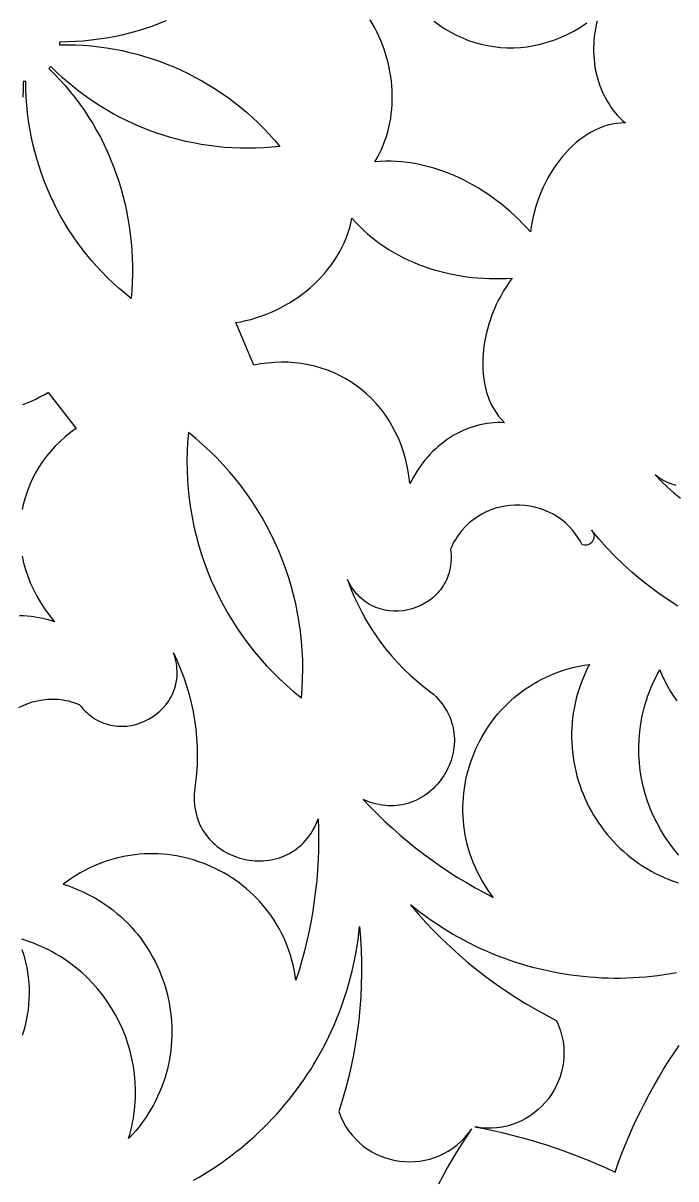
# Model space of a CAD drawing. Extents: x -570 to 570, y -425 to 425.
# Drawn here: x 0 to 50, y -86.9 to 1.6 of the extents above; entities that cross this region are included whole.
import ezdxf

# ---------------------------------------------------------------- set-up
doc = ezdxf.new("R2010")
doc.units = 0
doc.layers.add('LAYER_1', color=18, linetype='CONTINUOUS')

msp = doc.modelspace()

# ---------------------------------------------------------------- linework, layer by layer
at = {"layer": 'LAYER_1'}
for points in [[(10.968, 1.816), (10.417, 1.595), (9.859, 1.389), (9.295, 1.199), (8.726, 1.024), (8.151, 0.866), (7.571, 0.724), (6.987, 0.598), (6.398, 0.488), (5.806, 0.396), (5.21, 0.319), (4.61, 0.26), (4.008, 0.218), (3.403, 0.193), (2.797, 0.186), (2.801, 0.082), (2.797, -0.021), (3.403, -0.018), (4.008, -0.032), (4.611, -0.063), (5.211, -0.111), (5.808, -0.176), (6.402, -0.257), (6.993, -0.355), (7.58, -0.47), (8.163, -0.601), (8.742, -0.748), (9.315, -0.911), (9.884, -1.09), (10.447, -1.285), (11.005, -1.495), (11.556, -1.721), (12.101, -1.963), (12.639, -2.219), (13.17, -2.491), (13.693, -2.777), (14.209, -3.079), (14.717, -3.395), (15.216, -3.725), (15.707, -4.07), (16.188, -4.43), (16.66, -4.803), (17.122, -5.191), (17.574, -5.592), (18.015, -6.007), (18.446, -6.436), (18.866, -6.878), (19.274, -7.333), (19.67, -7.802), (19.06, -7.865), (18.451, -7.91), (17.842, -7.938), (17.235, -7.948), (16.629, -7.941), (16.026, -7.916), (15.424, -7.875), (14.826, -7.816), (14.23, -7.741), (13.637, -7.649), (13.049, -7.541), (12.464, -7.416), (11.883, -7.275), (11.307, -7.118), (10.736, -6.945), (10.171, -6.756), (9.611, -6.551), (9.057, -6.331), (8.51, -6.095), (7.969, -5.844), (7.435, -5.578), (6.909, -5.297), (6.39, -5.001), (5.879, -4.69), (5.377, -4.365), (4.883, -4.025), (4.399, -3.67), (3.923, -3.302), (3.458, -2.919), (3.003, -2.523), (2.558, -2.112), (2.123, -1.688), (2.054, -1.766), (1.979, -1.837), (2.41, -2.264), (2.827, -2.703), (3.23, -3.152), (3.618, -3.612), (3.991, -4.083), (4.35, -4.563), (4.694, -5.053), (5.023, -5.552), (5.338, -6.061), (5.637, -6.578), (5.922, -7.103), (6.191, -7.636), (6.445, -8.176), (6.684, -8.724), (6.908, -9.279), (7.116, -9.841), (7.309, -10.409), (7.486, -10.982), (7.648, -11.562), (7.793, -12.146), (7.923, -12.735), (8.037, -13.329), (8.135, -13.928), (8.217, -14.53), (8.283, -15.135), (8.333, -15.744), (8.367, -16.356), (8.384, -16.97), (8.384, -17.587), (8.369, -18.205), (8.336, -18.825), (8.287, -19.446), (7.814, -19.068), (7.354, -18.678), (6.907, -18.275), (6.472, -17.86), (6.051, -17.433), (5.643, -16.996), (5.248, -16.547), (4.867, -16.088), (4.5, -15.619), (4.146, -15.141), (3.807, -14.652), (3.482, -14.155), (3.171, -13.649), (2.875, -13.134), (2.593, -12.611), (2.326, -12.081), (2.074, -11.543), (1.838, -10.998), (1.617, -10.447), (1.411, -9.889), (1.221, -9.325), (1.046, -8.755), (0.888, -8.181), (0.746, -7.601), (0.62, -7.017), (0.51, -6.428), (0.417, -5.835), (0.341, -5.239), (0.282, -4.64), (0.24, -4.038), (0.215, -3.433), (0.208, -2.826), (0.104, -2.831), (0.001, -2.827), (0.004, -3.433), (-0.01, -4.038)], [(43.991, 1.797), (43.921, 1.498), (43.861, 1.199), (43.812, 0.9), (43.772, 0.602), (43.744, 0.304), (43.725, 0.008), (43.716, -0.287), (43.718, -0.581), (43.73, -0.872), (43.751, -1.161), (43.782, -1.448), (43.823, -1.731), (43.874, -2.012), (43.934, -2.289), (44.004, -2.562), (44.084, -2.832), (44.172, -3.096), (44.27, -3.356), (44.378, -3.612), (44.494, -3.861), (44.62, -4.106), (44.755, -4.344), (44.898, -4.576), (45.051, -4.802), (45.213, -5.02), (45.383, -5.232), (45.562, -5.436), (45.749, -5.633), (45.945, -5.821), (46.15, -6.002), (45.808, -6.011), (45.47, -6.044), (45.135, -6.101), (44.805, -6.18), (44.479, -6.282), (44.159, -6.404), (43.843, -6.547), (43.534, -6.709), (43.231, -6.889), (42.934, -7.088), (42.644, -7.303), (42.362, -7.535), (42.087, -7.782), (41.821, -8.043), (41.563, -8.319), (41.314, -8.607), (41.075, -8.908), (40.846, -9.22), (40.626, -9.542), (40.418, -9.875), (40.22, -10.216), (40.034, -10.566), (39.859, -10.923), (39.697, -11.286), (39.547, -11.656), (39.411, -12.03), (39.287, -12.409), (39.178, -12.79), (39.083, -13.175), (39.002, -13.561), (38.937, -13.948), (38.887, -14.336), (38.586, -14.011), (38.279, -13.694), (37.965, -13.384), (37.646, -13.084), (37.321, -12.791), (36.99, -12.508), (36.654, -12.233), (36.312, -11.968), (35.966, -11.712), (35.614, -11.466), (35.258, -11.23), (34.896, -11.004), (34.531, -10.789), (34.161, -10.584), (33.787, -10.39), (33.408, -10.207), (33.027, -10.035), (32.641, -9.875), (32.252, -9.727), (31.86, -9.591), (31.464, -9.467), (31.066, -9.355), (30.665, -9.257), (30.261, -9.171), (29.854, -9.098), (29.446, -9.039), (29.035, -8.993), (28.622, -8.962), (28.208, -8.944), (27.792, -8.941), (27.374, -8.952), (26.955, -8.978), (27.138, -8.668), (27.307, -8.352), (27.462, -8.031), (27.603, -7.704), (27.731, -7.373), (27.845, -7.037), (27.945, -6.697), (28.033, -6.354), (28.107, -6.007), (28.169, -5.658), (28.217, -5.307), (28.254, -4.953), (28.278, -4.598), (28.29, -4.242), (28.29, -3.886), (28.277, -3.529), (28.254, -3.172), (28.219, -2.815), (28.172, -2.46), (28.114, -2.106), (28.045, -1.753), (27.966, -1.403), (27.875, -1.055), (27.774, -0.71), (27.663, -0.368), (27.542, -0.031), (27.41, 0.303), (27.269, 0.632), (27.118, 0.957), (26.957, 1.275), (26.787, 1.589), (26.608, 1.896)], [(31.498, 1.777), (31.907, 1.475), (32.33, 1.195), (32.765, 0.94), (33.211, 0.707), (33.668, 0.499), (34.134, 0.316), (34.609, 0.157), (35.092, 0.024), (35.583, -0.084), (36.079, -0.165), (36.58, -0.22), (37.087, -0.249), (37.596, -0.25), (38.109, -0.223), (38.623, -0.168), (39.139, -0.085), (39.655, 0.026), (40.17, 0.167), (40.683, 0.338), (41.194, 0.538), (41.702, 0.769), (42.206, 1.031), (42.705, 1.323), (43.198, 1.648)], [(-0.015, -27.572), (0.319, -27.44), (0.648, -27.299), (0.973, -27.148), (1.291, -26.987), (1.605, -26.817), (1.912, -26.638), (4.065, -29.392), (3.633, -29.705), (3.223, -30.037), (2.833, -30.386), (2.464, -30.751), (2.117, -31.132), (1.793, -31.528), (1.49, -31.937), (1.211, -32.36), (0.955, -32.795), (0.723, -33.241), (0.515, -33.698), (0.332, -34.164), (0.173, -34.639), (0.04, -35.122), (-0.068, -35.612)], [(50.047, -33.756), (49.882, -33.712), (49.716, -33.661), (49.551, -33.602), (49.386, -33.534), (49.223, -33.458), (49.06, -33.373), (48.899, -33.28), (48.739, -33.178), (48.581, -33.067), (48.424, -32.947), (48.891, -33.425), (49.372, -33.884), (49.866, -34.324), (50.373, -34.746)], [(50.163, -43.005), (49.428, -42.531), (48.708, -42.032), (48.003, -41.509), (47.314, -40.961), (46.642, -40.389), (45.988, -39.793), (45.352, -39.174), (44.734, -38.532), (44.136, -37.866), (43.558, -37.178), (43.639, -37.279), (43.696, -37.385), (43.733, -37.495), (43.749, -37.606), (43.746, -37.716), (43.726, -37.824), (43.69, -37.927), (43.638, -38.023), (43.573, -38.11), (43.495, -38.187), (43.406, -38.25), (43.307, -38.299), (43.2, -38.332), (43.085, -38.345), (42.964, -38.338), (42.838, -38.308), (42.735, -38.114), (42.627, -37.926), (42.513, -37.745), (42.393, -37.57), (42.14, -37.24), (41.867, -36.935), (41.578, -36.656), (41.273, -36.402), (40.954, -36.174), (40.622, -35.972), (40.279, -35.795), (39.927, -35.643), (39.566, -35.517), (39.199, -35.416), (38.826, -35.34), (38.45, -35.289), (38.071, -35.264), (37.692, -35.263), (37.314, -35.288), (36.938, -35.338), (36.565, -35.412), (36.198, -35.512), (35.838, -35.636), (35.486, -35.785), (35.144, -35.959), (34.813, -36.158), (34.495, -36.381), (34.191, -36.629), (33.903, -36.902), (33.632, -37.199), (33.38, -37.52), (33.262, -37.69), (33.148, -37.866), (33.041, -38.048), (32.938, -38.237), (32.842, -38.431), (32.751, -38.631), (32.778, -38.851), (32.793, -39.067), (32.799, -39.278), (32.795, -39.485), (32.782, -39.688), (32.759, -39.886), (32.728, -40.08), (32.688, -40.269), (32.639, -40.453), (32.582, -40.633), (32.517, -40.807), (32.445, -40.977), (32.365, -41.141), (32.279, -41.301), (32.185, -41.455), (32.085, -41.604), (31.979, -41.747), (31.866, -41.885), (31.748, -42.018), (31.625, -42.145), (31.362, -42.382), (31.081, -42.595), (30.783, -42.784), (30.472, -42.949), (30.147, -43.088), (29.813, -43.202), (29.471, -43.288), (29.124, -43.348), (28.772, -43.38), (28.42, -43.383), (28.068, -43.357), (27.719, -43.302), (27.546, -43.262), (27.374, -43.216), (27.205, -43.161), (27.038, -43.099), (26.872, -43.028), (26.71, -42.95), (26.55, -42.863), (26.394, -42.769), (26.241, -42.666), (26.091, -42.555), (25.946, -42.435), (25.805, -42.307), (25.668, -42.171), (25.536, -42.026), (25.409, -41.872), (25.287, -41.709), (25.171, -41.537), (25.06, -41.357), (24.956, -41.167), (24.858, -40.969), (25.095, -41.611), (25.355, -42.241), (25.639, -42.861), (25.945, -43.467), (26.274, -44.061), (26.624, -44.642), (26.996, -45.208), (27.389, -45.76), (27.803, -46.296), (28.237, -46.817), (28.69, -47.321), (29.163, -47.809), (29.655, -48.278), (30.165, -48.73), (30.693, -49.162), (31.238, -49.575), (31.438, -49.749), (31.625, -49.928), (31.8, -50.111), (31.963, -50.297), (32.113, -50.487), (32.251, -50.681), (32.378, -50.878), (32.493, -51.077), (32.596, -51.279), (32.689, -51.484), (32.77, -51.69), (32.841, -51.898), (32.901, -52.107), (32.95, -52.317), (32.989, -52.528), (33.018, -52.74), (33.037, -52.951), (33.047, -53.163), (33.047, -53.374), (33.037, -53.585), (33.018, -53.794), (32.99, -54.002), (32.953, -54.209), (32.908, -54.414), (32.854, -54.617), (32.792, -54.818), (32.722, -55.015), (32.643, -55.21), (32.557, -55.402), (32.464, -55.59), (32.363, -55.774), (32.254, -55.954), (32.139, -56.13), (32.017, -56.301), (31.888, -56.466), (31.753, -56.627), (31.611, -56.782), (31.464, -56.931), (31.31, -57.074), (31.151, -57.211), (30.986, -57.341), (30.815, -57.464), (30.639, -57.579), (30.459, -57.687), (30.273, -57.787), (30.083, -57.879), (29.888, -57.963), (29.689, -58.038), (29.486, -58.103), (29.279, -58.16), (29.068, -58.207), (28.853, -58.243), (28.635, -58.27), (28.414, -58.286), (28.19, -58.292), (27.963, -58.286), (27.733, -58.269), (27.501, -58.241), (27.266, -58.2), (27.029, -58.148), (26.79, -58.083), (26.55, -58.005), (26.308, -57.914), (26.064, -57.809), (26.605, -58.379), (27.157, -58.935), (27.722, -59.479), (28.298, -60.01), (28.885, -60.528), (29.484, -61.032), (30.093, -61.522), (30.714, -61.999), (31.344, -62.462), (31.985, -62.911), (32.636, -63.346), (33.297, -63.766), (33.967, -64.171), (34.647, -64.562), (35.335, -64.938), (36.033, -65.298), (35.794, -64.978), (35.568, -64.653), (35.357, -64.324), (35.158, -63.991), (34.973, -63.655), (34.8, -63.316), (34.641, -62.973), (34.495, -62.628), (34.361, -62.281), (34.24, -61.931), (34.132, -61.58), (34.036, -61.227), (33.953, -60.873), (33.881, -60.518), (33.822, -60.162), (33.775, -59.805), (33.739, -59.448), (33.715, -59.092), (33.703, -58.735), (33.703, -58.38), (33.714, -58.025), (33.736, -57.671), (33.77, -57.319), (33.814, -56.968), (33.87, -56.62), (33.936, -56.273), (34.013, -55.929), (34.101, -55.588), (34.199, -55.25), (34.308, -54.916), (34.427, -54.585), (34.556, -54.258), (34.695, -53.935), (34.845, -53.616), (35.004, -53.302), (35.172, -52.993), (35.351, -52.69), (35.539, -52.391), (35.736, -52.099), (35.943, -51.813), (36.158, -51.533), (36.383, -51.259), (36.617, -50.993), (36.86, -50.734), (37.111, -50.482), (37.371, -50.238), (37.639, -50.001), (37.916, -49.773), (38.201, -49.554), (38.494, -49.343), (38.796, -49.142), (39.105, -48.949), (39.422, -48.767), (39.747, -48.594), (40.079, -48.431), (40.419, -48.279), (40.766, -48.138), (41.12, -48.007), (41.482, -47.888), (41.851, -47.78), (42.226, -47.684), (42.609, -47.6), (42.998, -47.529), (43.393, -47.47), (43.208, -47.837), (43.038, -48.207), (42.881, -48.579), (42.738, -48.952), (42.608, -49.326), (42.492, -49.701), (42.39, -50.077), (42.3, -50.453), (42.224, -50.83), (42.161, -51.207), (42.11, -51.583), (42.072, -51.959), (42.046, -52.334), (42.033, -52.709), (42.031, -53.082), (42.042, -53.453), (42.064, -53.823), (42.099, -54.191), (42.144, -54.557), (42.202, -54.92), (42.27, -55.281), (42.349, -55.638), (42.44, -55.993), (42.541, -56.344), (42.652, -56.691), (42.775, -57.035), (42.907, -57.374), (43.05, -57.709), (43.203, -58.039), (43.365, -58.364), (43.538, -58.684), (43.719, -58.999), (43.911, -59.308), (44.111, -59.611), (44.321, -59.909), (44.54, -60.199), (44.767, -60.483), (45.003, -60.76), (45.248, -61.031), (45.501, -61.293), (45.762, -61.548), (46.031, -61.795), (46.308, -62.035), (46.593, -62.265), (46.886, -62.488), (47.186, -62.701), (47.493, -62.905), (47.808, -63.1), (48.129, -63.285), (48.457, -63.461), (48.792, -63.626), (49.134, -63.781), (49.482, -63.926), (49.836, -64.06), (50.196, -64.182)], [(-0.069, -39.169), (0.042, -39.685), (0.183, -40.2), (0.354, -40.713), (0.554, -41.224), (0.785, -41.732), (1.047, -42.236), (1.339, -42.735), (1.664, -43.228), (2.02, -43.715), (2.408, -44.194), (2.111, -44.102), (1.812, -44.021), (1.514, -43.951), (1.215, -43.891), (0.916, -43.842), (0.618, -43.802), (0.32, -43.774), (0.024, -43.755), (-0.271, -43.746)], [(-0.338, -50.766), (0.004, -50.599), (0.357, -50.454), (0.722, -50.334), (1.096, -50.24), (1.478, -50.171), (1.868, -50.131), (2.264, -50.119), (2.666, -50.136), (3.072, -50.184), (3.276, -50.219), (3.48, -50.263), (3.685, -50.315), (3.891, -50.375), (4.097, -50.444), (4.303, -50.521), (4.44, -50.694), (4.582, -50.858), (4.728, -51.011), (4.878, -51.154), (5.031, -51.287), (5.188, -51.411), (5.347, -51.525), (5.51, -51.63), (5.675, -51.725), (5.842, -51.811), (6.011, -51.888), (6.183, -51.957), (6.355, -52.016), (6.53, -52.067), (6.705, -52.109), (6.881, -52.143), (7.058, -52.169), (7.235, -52.186), (7.589, -52.198), (7.942, -52.179), (8.291, -52.13), (8.635, -52.052), (8.972, -51.947), (9.299, -51.815), (9.615, -51.658), (9.917, -51.477), (10.204, -51.273), (10.474, -51.046), (10.725, -50.798), (10.954, -50.53), (11.161, -50.244), (11.255, -50.093), (11.342, -49.939), (11.423, -49.78), (11.496, -49.618), (11.563, -49.451), (11.622, -49.28), (11.673, -49.106), (11.716, -48.929), (11.751, -48.748), (11.777, -48.563), (11.795, -48.376), (11.804, -48.186), (11.803, -47.992), (11.793, -47.796), (11.773, -47.598), (11.744, -47.397), (11.704, -47.194), (11.653, -46.988), (11.592, -46.781), (11.52, -46.571), (11.809, -47.191), (12.073, -47.821), (12.313, -48.458), (12.528, -49.103), (12.717, -49.754), (12.882, -50.412), (13.022, -51.075), (13.137, -51.743), (13.226, -52.414), (13.29, -53.089), (13.328, -53.765), (13.341, -54.444), (13.328, -55.124), (13.289, -55.803), (13.224, -56.483), (13.133, -57.161), (13.115, -57.425), (13.11, -57.683), (13.117, -57.936), (13.135, -58.183), (13.164, -58.423), (13.204, -58.658), (13.254, -58.886), (13.315, -59.109), (13.385, -59.324), (13.465, -59.534), (13.554, -59.737), (13.652, -59.933), (13.758, -60.123), (13.872, -60.307), (13.994, -60.483), (14.124, -60.653), (14.261, -60.815), (14.404, -60.971), (14.554, -61.12), (14.711, -61.261), (14.873, -61.396), (15.04, -61.523), (15.213, -61.642), (15.39, -61.755), (15.572, -61.859), (15.758, -61.957), (15.948, -62.046), (16.141, -62.128), (16.338, -62.202), (16.537, -62.268), (16.739, -62.326), (16.943, -62.376), (17.148, -62.418), (17.356, -62.452), (17.564, -62.478), (17.773, -62.495), (17.983, -62.504), (18.193, -62.504), (18.403, -62.496), (18.612, -62.479), (18.82, -62.454), (19.028, -62.42), (19.233, -62.377), (19.437, -62.325), (19.639, -62.264), (19.838, -62.193), (20.035, -62.114), (20.228, -62.026), (20.418, -61.928), (20.604, -61.821), (20.785, -61.704), (20.963, -61.578), (21.135, -61.442), (21.302, -61.297), (21.464, -61.142), (21.62, -60.977), (21.77, -60.802), (21.913, -60.617), (22.05, -60.422), (22.179, -60.217), (22.301, -60.002), (22.415, -59.777), (22.521, -59.541), (22.619, -59.295), (22.642, -60.079), (22.648, -60.863), (22.636, -61.647), (22.607, -62.429), (22.561, -63.21), (22.497, -63.99), (22.415, -64.768), (22.317, -65.544), (22.201, -66.317), (22.068, -67.088), (21.918, -67.856), (21.751, -68.621), (21.566, -69.382), (21.365, -70.139), (21.147, -70.892), (20.911, -71.641), (20.852, -71.245), (20.78, -70.857), (20.696, -70.475), (20.6, -70.099), (20.492, -69.731), (20.372, -69.37), (20.242, -69.015), (20.1, -68.669), (19.948, -68.329), (19.785, -67.997), (19.612, -67.673), (19.429, -67.356), (19.237, -67.047), (19.035, -66.746), (18.824, -66.453), (18.604, -66.168), (18.376, -65.892), (18.14, -65.624), (17.895, -65.364), (17.643, -65.113), (17.384, -64.871), (17.117, -64.637), (16.844, -64.413), (16.564, -64.197), (16.277, -63.991), (15.985, -63.794), (15.687, -63.606), (15.383, -63.428), (15.074, -63.259), (14.76, -63.101), (14.441, -62.952), (14.118, -62.813), (13.791, -62.684), (13.46, -62.565), (13.125, -62.457), (12.787, -62.359), (12.446, -62.271), (12.102, -62.194), (11.756, -62.128), (11.407, -62.073), (11.056, -62.029), (10.704, -61.995), (10.35, -61.973), (9.995, -61.963), (9.64, -61.963), (9.283, -61.976), (8.927, -61.999), (8.57, -62.035), (8.214, -62.082), (7.858, -62.142), (7.502, -62.213), (7.148, -62.297), (6.795, -62.393), (6.444, -62.502), (6.095, -62.623), (5.747, -62.757), (5.402, -62.903), (5.06, -63.062), (4.721, -63.235), (4.385, -63.42), (4.052, -63.619), (3.723, -63.831), (3.399, -64.056), (3.078, -64.295), (3.469, -64.423), (3.852, -64.563), (4.226, -64.713), (4.591, -64.875), (4.948, -65.047), (5.296, -65.229), (5.634, -65.421), (5.964, -65.623), (6.285, -65.834), (6.597, -66.055), (6.9, -66.284), (7.194, -66.522), (7.478, -66.768), (7.753, -67.022), (8.019, -67.284), (8.275, -67.554), (8.522, -67.831), (8.758, -68.114), (8.986, -68.404), (9.203, -68.701), (9.411, -69.003), (9.609, -69.312), (9.797, -69.626), (9.974, -69.945), (10.142, -70.269), (10.3, -70.597), (10.447, -70.93), (10.584, -71.268), (10.711, -71.609), (10.827, -71.953), (10.933, -72.301), (11.028, -72.652), (11.113, -73.005), (11.187, -73.361), (11.25, -73.719), (11.302, -74.079), (11.343, -74.44), (11.374, -74.803), (11.393, -75.167), (11.401, -75.531), (11.398, -75.896), (11.384, -76.261), (11.358, -76.627), (11.321, -76.991), (11.273, -77.355), (11.213, -77.718), (11.141, -78.08), (11.058, -78.44), (10.963, -78.799), (10.856, -79.155), (10.738, -79.509), (10.607, -79.861), (10.465, -80.21), (10.31, -80.555), (10.143, -80.897), (9.965, -81.235), (9.773, -81.569), (9.57, -81.899), (9.354, -82.224), (9.125, -82.545), (8.884, -82.86), (8.631, -83.17), (8.364, -83.474), (8.085, -83.772), (8.175, -83.462), (8.256, -83.152), (8.329, -82.842), (8.393, -82.532), (8.449, -82.221), (8.497, -81.911), (8.537, -81.601), (8.569, -81.291), (8.592, -80.982), (8.608, -80.674), (8.616, -80.059), (8.593, -79.448), (8.539, -78.842), (8.456, -78.242), (8.343, -77.649), (8.202, -77.064), (8.032, -76.488), (7.835, -75.922), (7.611, -75.367), (7.36, -74.824), (7.084, -74.295), (6.782, -73.779), (6.455, -73.278), (6.104, -72.793), (5.729, -72.325), (5.331, -71.876), (4.91, -71.445), (4.467, -71.035), (4.003, -70.646), (3.518, -70.278), (3.012, -69.934), (2.752, -69.771), (2.487, -69.614), (2.217, -69.464), (1.942, -69.32), (1.663, -69.182), (1.379, -69.051), (1.09, -68.927), (0.797, -68.809), (0.5, -68.699), (0.198, -68.596), (-0.108, -68.5)], [(50.261, -62.061), (49.869, -61.596), (49.502, -61.114), (49.16, -60.616), (48.845, -60.104), (48.555, -59.578), (48.293, -59.039), (48.057, -58.489), (47.848, -57.928), (47.667, -57.359), (47.514, -56.781), (47.389, -56.196), (47.292, -55.605), (47.225, -55.01), (47.186, -54.41), (47.177, -53.808), (47.198, -53.205), (47.249, -52.601), (47.33, -51.998), (47.443, -51.397), (47.51, -51.098), (47.586, -50.799), (47.669, -50.501), (47.761, -50.205), (47.86, -49.91), (47.967, -49.616), (48.083, -49.324), (48.206, -49.033), (48.337, -48.744), (48.477, -48.458), (48.625, -48.173), (48.781, -47.89), (48.966, -48.321), (49.165, -48.737), (49.377, -49.138), (49.602, -49.524), (49.84, -49.895), (50.089, -50.251)], [(50.077, -71.08), (49.602, -71.163), (49.127, -71.237), (48.65, -71.302), (48.173, -71.358), (47.695, -71.404), (47.217, -71.441), (46.739, -71.469), (46.26, -71.488), (45.782, -71.498), (45.303, -71.499), (44.825, -71.49), (44.347, -71.473), (43.869, -71.446), (43.392, -71.411), (42.916, -71.366), (42.441, -71.312), (41.967, -71.249), (41.494, -71.177), (41.023, -71.096), (40.553, -71.006), (40.084, -70.907), (39.617, -70.799), (39.152, -70.682), (38.69, -70.556), (38.229, -70.422), (37.77, -70.278), (37.314, -70.125), (36.861, -69.964), (36.41, -69.793), (35.962, -69.614), (35.517, -69.425), (35.075, -69.228), (34.637, -69.022), (34.201, -68.807), (33.77, -68.584), (33.341, -68.351), (32.917, -68.11), (32.497, -67.86), (32.08, -67.601), (31.668, -67.334), (31.261, -67.057), (30.857, -66.772), (30.459, -66.478), (30.065, -66.176), (29.676, -65.865), (30.262, -66.547), (30.865, -67.214), (31.484, -67.864), (32.119, -68.498), (32.77, -69.115), (33.436, -69.715), (34.117, -70.298), (34.812, -70.863), (35.522, -71.41), (36.246, -71.939), (36.983, -72.45), (37.734, -72.942), (38.497, -73.415), (39.273, -73.869), (40.061, -74.303), (40.861, -74.717), (40.954, -74.917), (41.038, -75.117), (41.182, -75.519), (41.294, -75.921), (41.375, -76.324), (41.426, -76.725), (41.448, -77.123), (41.441, -77.518), (41.407, -77.907), (41.347, -78.291), (41.26, -78.668), (41.149, -79.037), (41.014, -79.396), (40.856, -79.744), (40.675, -80.081), (40.473, -80.406), (40.251, -80.716), (40.009, -81.011), (39.748, -81.29), (39.47, -81.552), (39.174, -81.795), (38.862, -82.019), (38.535, -82.222), (38.193, -82.404), (37.838, -82.562), (37.47, -82.696), (37.091, -82.805), (36.7, -82.887), (36.3, -82.942), (35.89, -82.969), (35.472, -82.965), (35.046, -82.931), (34.831, -82.902), (34.614, -82.864), (35.309, -83), (36.002, -83.148), (36.692, -83.306), (37.38, -83.474), (38.064, -83.654), (38.746, -83.844), (39.424, -84.045), (40.099, -84.257), (40.77, -84.479), (41.438, -84.712), (42.103, -84.955), (42.763, -85.209), (43.42, -85.473), (44.072, -85.747), (44.721, -86.032), (45.365, -86.328), (45.61, -85.64), (45.867, -84.957), (46.136, -84.28), (46.417, -83.609), (46.71, -82.944), (47.015, -82.285), (47.331, -81.632), (47.659, -80.985), (47.999, -80.344), (48.349, -79.71), (48.711, -79.083), (49.084, -78.463), (49.468, -77.85), (49.863, -77.244), (50.269, -76.645)], [(13.07, -86.949), (13.491, -86.709), (13.907, -86.461), (14.318, -86.206), (14.722, -85.943), (15.121, -85.673), (15.515, -85.395), (15.902, -85.11), (16.284, -84.818), (16.659, -84.519), (17.029, -84.213), (17.392, -83.9), (17.749, -83.581), (18.099, -83.255), (18.443, -82.922), (18.781, -82.584), (19.112, -82.238), (19.436, -81.887), (19.753, -81.53), (20.064, -81.167), (20.367, -80.797), (20.664, -80.423), (20.953, -80.042), (21.235, -79.656), (21.51, -79.265), (21.777, -78.868), (22.037, -78.466), (22.289, -78.059), (22.534, -77.647), (22.77, -77.23), (22.999, -76.808), (23.22, -76.382), (23.433, -75.951), (23.638, -75.515), (23.834, -75.076), (24.022, -74.632), (24.202, -74.183), (24.374, -73.731), (24.536, -73.275), (24.691, -72.815), (24.836, -72.351), (24.973, -71.884), (25.1, -71.413), (25.219, -70.939), (25.328, -70.461), (25.429, -69.98), (25.52, -69.496), (25.602, -69.01), (25.674, -68.52), (25.737, -68.027), (25.79, -67.532), (25.861, -68.429), (25.91, -69.326), (25.935, -70.223), (25.937, -71.12), (25.917, -72.017), (25.874, -72.912), (25.807, -73.806), (25.718, -74.697), (25.607, -75.586), (25.472, -76.472), (25.316, -77.355), (25.136, -78.234), (24.934, -79.108), (24.709, -79.978), (24.462, -80.843), (24.193, -81.702), (24.269, -81.908), (24.352, -82.109), (24.536, -82.494), (24.742, -82.858), (24.971, -83.199), (25.219, -83.517), (25.486, -83.813), (25.771, -84.087), (26.071, -84.338), (26.386, -84.565), (26.715, -84.769), (27.054, -84.95), (27.404, -85.108), (27.763, -85.241), (28.129, -85.351), (28.502, -85.436), (28.878, -85.497), (29.258, -85.533), (29.64, -85.545), (30.022, -85.532), (30.403, -85.494), (30.781, -85.43), (31.156, -85.342), (31.525, -85.227), (31.887, -85.087), (32.242, -84.921), (32.586, -84.728), (32.92, -84.509), (33.241, -84.264), (33.548, -83.992), (33.84, -83.693), (34.116, -83.367), (34.247, -83.194), (34.373, -83.014), (33.98, -83.603), (33.596, -84.198), (33.222, -84.799), (32.858, -85.405), (32.503, -86.017), (32.158, -86.634), (31.823, -87.256)], [(-0.088, -69.281), (0.047, -69.714), (0.162, -70.145), (0.258, -70.575), (0.336, -71.003), (0.394, -71.429), (0.435, -71.851), (0.458, -72.272), (0.464, -72.688), (0.452, -73.101), (0.424, -73.511), (0.379, -73.916), (0.318, -74.316), (0.242, -74.712), (0.15, -75.103), (0.044, -75.488), (-0.078, -75.867)]]:
    msp.add_lwpolyline(points, dxfattribs=at)
for points in [[(37.484, -17.89), (37.252, -18.203), (37.032, -18.528), (36.822, -18.863), (36.624, -19.206), (36.438, -19.558), (36.263, -19.917), (36.102, -20.283), (35.953, -20.654), (35.816, -21.029), (35.694, -21.409), (35.584, -21.791), (35.489, -22.176), (35.407, -22.562), (35.34, -22.948), (35.287, -23.333), (35.249, -23.718), (35.227, -24.099), (35.22, -24.478), (35.229, -24.853), (35.253, -25.223), (35.294, -25.587), (35.352, -25.944), (35.426, -26.294), (35.518, -26.636), (35.627, -26.968), (35.753, -27.29), (35.898, -27.602), (36.061, -27.901), (36.242, -28.188), (36.442, -28.461), (36.662, -28.72), (36.9, -28.963), (36.628, -28.951), (36.356, -28.95), (36.085, -28.961), (35.814, -28.984), (35.545, -29.018), (35.276, -29.063), (35.01, -29.119), (34.745, -29.187), (34.483, -29.264), (34.223, -29.353), (33.965, -29.452), (33.711, -29.56), (33.46, -29.679), (33.212, -29.808), (32.968, -29.947), (32.728, -30.095), (32.492, -30.252), (32.26, -30.419), (32.034, -30.594), (31.812, -30.779), (31.596, -30.972), (31.385, -31.174), (31.18, -31.384), (30.981, -31.602), (30.789, -31.828), (30.603, -32.062), (30.424, -32.304), (30.252, -32.553), (30.087, -32.809), (29.931, -33.073), (29.782, -33.344), (29.641, -33.622), (29.565, -33.004), (29.461, -32.405), (29.33, -31.824), (29.172, -31.262), (28.989, -30.72), (28.781, -30.197), (28.549, -29.695), (28.294, -29.212), (28.017, -28.751), (27.72, -28.31), (27.402, -27.89), (27.064, -27.492), (26.709, -27.116), (26.336, -26.762), (25.947, -26.431), (25.542, -26.122), (25.122, -25.837), (24.689, -25.576), (24.242, -25.338), (23.784, -25.124), (23.315, -24.935), (22.836, -24.771), (22.347, -24.632), (21.851, -24.518), (21.346, -24.43), (20.836, -24.368), (20.32, -24.333), (19.799, -24.324), (19.274, -24.343), (18.747, -24.389), (18.218, -24.462), (17.688, -24.564), (16.298, -21.295), (16.683, -21.225), (17.068, -21.141), (17.45, -21.044), (17.829, -20.933), (18.206, -20.808), (18.579, -20.671), (18.947, -20.521), (19.311, -20.358), (19.67, -20.183), (20.023, -19.996), (20.37, -19.796), (20.709, -19.586), (21.041, -19.364), (21.365, -19.13), (21.681, -18.886), (21.987, -18.632), (22.284, -18.366), (22.57, -18.091), (22.846, -17.806), (23.11, -17.511), (23.363, -17.207), (23.603, -16.893), (23.83, -16.571), (24.044, -16.24), (24.244, -15.9), (24.429, -15.552), (24.599, -15.196), (24.753, -14.833), (24.891, -14.461), (25.012, -14.083), (25.116, -13.698), (25.201, -13.306), (25.485, -13.619), (25.778, -13.921), (26.08, -14.211), (26.39, -14.491), (26.709, -14.759), (27.036, -15.016), (27.37, -15.263), (27.713, -15.498), (28.062, -15.722), (28.419, -15.935), (28.782, -16.137), (29.152, -16.328), (29.528, -16.508), (29.91, -16.677), (30.298, -16.836), (30.691, -16.983), (31.089, -17.12), (31.492, -17.246), (31.899, -17.361), (32.311, -17.465), (32.727, -17.559), (33.146, -17.642), (33.569, -17.714), (33.995, -17.776), (34.424, -17.827), (34.855, -17.867), (35.289, -17.897), (35.725, -17.917), (36.163, -17.925), (36.602, -17.924), (37.043, -17.912)], [(12.663, -29.704), (12.603, -30.436), (12.566, -31.166), (12.552, -31.894), (12.562, -32.62), (12.594, -33.344), (12.649, -34.064), (12.726, -34.78), (12.826, -35.492), (12.947, -36.199), (13.09, -36.901), (13.255, -37.597), (13.441, -38.287), (13.648, -38.97), (13.876, -39.646), (14.125, -40.314), (14.394, -40.975), (14.684, -41.626), (14.994, -42.269), (15.323, -42.901), (15.673, -43.524), (16.041, -44.136), (16.429, -44.737), (16.837, -45.326), (17.263, -45.904), (17.707, -46.469), (18.17, -47.02), (18.652, -47.559), (19.151, -48.083), (19.668, -48.593), (20.203, -49.087), (20.755, -49.567), (21.324, -50.03), (21.384, -49.298), (21.421, -48.568), (21.435, -47.84), (21.425, -47.114), (21.393, -46.39), (21.338, -45.671), (21.261, -44.954), (21.161, -44.242), (21.04, -43.535), (20.897, -42.833), (20.732, -42.137), (20.546, -41.447), (20.339, -40.764), (20.111, -40.088), (19.862, -39.42), (19.593, -38.76), (19.303, -38.108), (18.993, -37.466), (18.663, -36.833), (18.314, -36.21), (17.945, -35.598), (17.557, -34.997), (17.15, -34.408), (16.724, -33.83), (16.28, -33.266), (15.817, -32.714), (15.335, -32.176), (14.836, -31.651), (14.319, -31.142), (13.784, -30.647), (13.232, -30.168)]]:
    msp.add_lwpolyline(points, close=True, dxfattribs=at)

doc.saveas('drawing.dxf')
